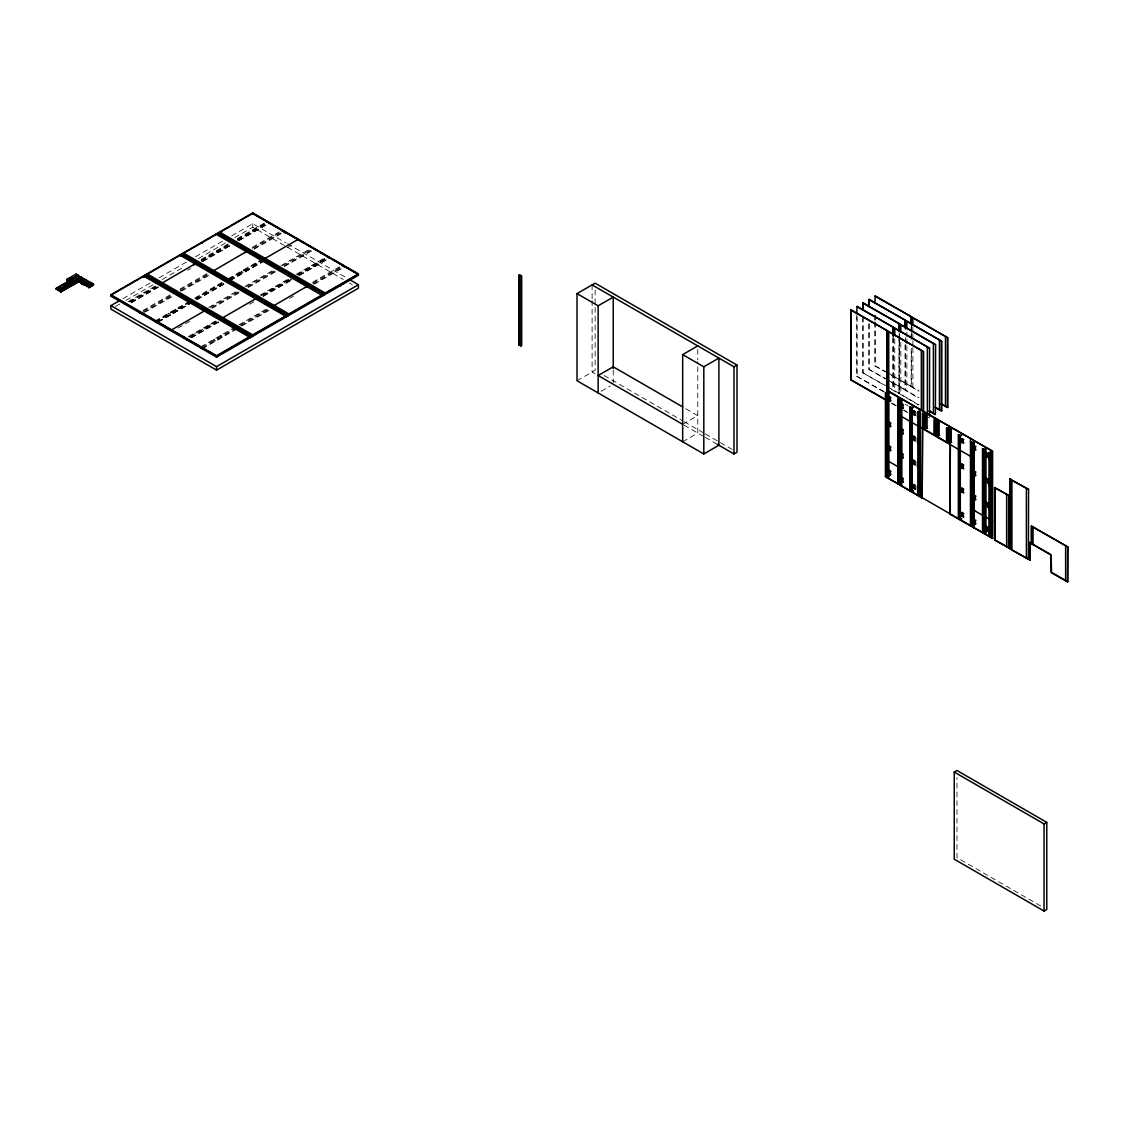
<?xml version="1.0" encoding="UTF-8"?>
<svg xmlns="http://www.w3.org/2000/svg" width="1124" height="1124" viewBox="0 0 1124 1124"><rect width="100%" height="100%" fill="white"/><g stroke="black" fill="none" stroke-linecap="round" stroke-linejoin="round"><path stroke-width="0.75" stroke-dasharray="5 3.75" d="M122.966 298.661L151.642 282.096M159.186 277.74L186.359 262.061M195.407 256.834L222.58 241.14M231.628 235.914L252.76 223.718L285.974 242.882M115.407 306.501L119.945 303.887M125.972 300.403L153.145 284.723M162.207 279.483L184.842 266.416M198.428 258.576L225.601 242.882M234.649 237.656L252.76 227.203L285.974 246.367M127.981 301.71L155.702 285.777M201.112 259.489L228.074 243.992M237.29 238.597L264.014 223.24M129.443 301.808L155.702 286.648M201.112 260.431L228.074 244.863M237.29 239.538L265.503 223.255M129.597 301.892L155.815 286.718M201.252 260.529L229.689 244.077M237.445 239.637L265.615 223.325M131.227 301.935L157.472 286.775M201.393 261.428L228.355 245.861M237.585 240.522L265.798 224.238M131.101 302.763L158.779 286.746M202.77 261.4L229.703 245.805M238.948 240.508L265.643 225.053M131.227 302.806L158.934 286.873M187.61 270.252L190.63 268.58M202.882 261.428L229.844 245.931M239.075 240.536L265.798 225.179M143.085 310.421L170.792 294.502M179.981 289.121L206.942 273.624M252.38 247.322L279.117 231.951M143.085 311.362L172.365 294.628M179.981 290.062L208.558 273.708M252.38 248.263L279.23 232.893M143.408 312.332L172.576 295.486M180.262 291.046L208.685 274.635M254.165 248.376L280.888 232.949M144.743 312.317L172.576 296.427M181.638 291.018L208.713 275.563M254.052 249.219L282.377 233.033M155.267 320.818L188.804 301.527M195.07 297.832L222.032 282.335M228.242 278.682L261.246 259.7M155.295 321.745L188.804 302.398M195.07 298.773L223.521 282.349L195.225 298.872M228.27 279.609L261.246 260.571L228.383 279.721M155.407 321.843L188.916 302.511M157.037 321.885L189.183 303.325M196.855 298.9L223.817 283.332M230.013 279.75L263.03 260.698M158.315 321.914L190.434 303.339M196.728 299.743L223.662 284.147M229.9 280.593L262.875 261.513M158.442 321.956L190.574 303.466M196.855 299.771L225.306 283.417M230.013 280.621L263.03 261.639M287.084 247.744L293.027 244.315M208.671 307.414L237.122 291.06M244.892 286.508L273.343 270.139M281.084 265.601L309.297 249.388M210.16 307.498L237.248 292.001M246.381 286.578L273.469 271.081M282.574 265.685L309.423 250.329M211.944 307.611L238.906 292.043M248.165 286.704L275.127 271.137M284.358 265.812L311.081 250.385M177.845 328.067L189.647 321.422M211.818 308.454L240.395 292.128M248.053 287.533L276.63 271.207M284.232 266.641L312.556 250.469M188.368 336.568L216.075 320.635M259.981 295.219L288.447 278.85M296.146 274.34L324.358 258.113M216.075 321.506L188.368 337.509L216.187 321.576M261.485 295.289L288.447 279.721M297.635 274.425L325.848 258.127M261.625 295.387L288.559 279.792M297.79 274.509L325.96 258.197M190.167 337.607L217.859 321.633M263.255 295.415L290.231 279.848M297.93 275.394L326.143 259.11M191.473 337.622L219.166 321.605M263.142 296.258L291.566 279.806M299.293 275.38L325.988 259.925M191.6 337.664L219.306 321.731M249.486 304.239L253.996 301.71M263.255 296.286L291.72 279.932M299.42 275.408L326.143 260.051M200.536 346.965L234.073 327.674M238.85 324.85L267.315 308.482M312.753 282.18L339.49 266.81M201.941 347.105L234.199 328.644M240.353 324.92L267.428 309.423M312.753 283.122L341.092 266.894M202.32 348.033L235.857 328.658M240.634 325.904L269.1 309.479M313.062 284.091L341.26 267.807M202.208 348.862L235.857 329.599M242.011 325.876L269.1 310.421M289.669 298.324L293.519 296.104M314.425 284.077L341.26 268.748M577.019 380.755L595.13 370.302L595.13 290.132M601.157 391.222L610.22 385.982M682.675 424.324L697.765 415.613L684.179 407.773M682.675 441.76L697.765 433.049L697.765 361.591M856.755 315.268L856.755 376.273L884.279 391.742M862.782 317.01L862.782 372.789L885.782 385.644M868.824 323.979L868.824 369.304L885.782 378.676M874.865 322.237L874.865 365.82L885.782 371.707M918.589 405.005L899.186 393.597L899.369 341.204M891.458 382.371L905.41 390M891.458 375.402L911.438 386.516L911.438 348.173M929.548 417.889L927.37 417.046M887.3 372.578L918.982 390.871M874.865 365.82L885.431 371.918M911.255 386.614L918.814 391.194M887.3 379.547L918.982 397.84M868.824 369.304L885.431 378.886M905.41 344.689L905.227 390.112L918.701 398.107M887.3 386.516L918.982 404.823M862.782 372.789L885.417 385.855M891.458 389.34L899.003 393.695L899.003 336.188M856.755 376.273L883.914 391.953M905.143 404.219L908.108 405.933M891.824 403.066L896.348 405.694M903.893 410.049L906.913 411.791M891.711 403.432L896.151 405.989M903.556 410.274L908.009 412.831M604.178 375.528L682.675 420.84M684.179 421.711L703.807 433.049M705.31 433.92L718.896 441.76M720.4 442.631L735.503 451.342M595.13 373.786L592.109 372.044L592.109 300.586M684.179 425.195L703.807 436.534M705.31 437.405L718.896 445.244M287.477 243.753L346.347 277.74M287.477 247.252L343.326 279.483M349.367 282.967L352.388 284.723M290.02 278.78L291.945 279.904M246.507 269.086L246.507 268.144L248.165 270.013M244.161 270.603L244.006 269.577L245.678 271.474M241.674 272.05L241.52 271.024L243.177 272.921M175.555 310.21L175.414 309.184L177.072 311.081M220.697 336.273L220.697 335.331L222.355 337.228M173.799 313.076L172.042 311.207M217.452 338.282L217.297 337.284L219.11 339.279L219.082 338.352M170.427 315.099L168.614 313.104L168.769 314.102M215.555 341.148L213.897 339.251L214.052 340.249M1040.782 906.042L956.974 857.64L956.974 777.471M912.885 326.775L912.885 332.002M912.885 333.744L912.885 338.97M912.885 340.713L912.885 345.939M912.885 347.681L912.885 387.766M911.438 325.51L911.438 330.751M911.438 332.493L911.438 337.72M911.255 325.623L911.086 341.415M911.255 348.271L911.086 386.726M906.857 332.002L906.857 337.228M906.857 338.97L906.857 344.197M906.857 345.939L906.857 391.25M905.41 337.72L905.41 342.946M905.045 344.899L905.045 390.211M900.816 342.455L900.816 394.749M899.369 334.235L899.369 339.462M899.186 332.592L899.186 337.818M899.186 339.56L899.186 393.597M894.774 338.97L894.774 391.25M893.327 337.72L893.327 390M893.144 337.818L893.144 390.112M892.962 337.931L892.962 390.211M875.231 315.057L875.231 320.298M875.231 322.04L875.231 365.609M874.865 315.268L874.865 320.495M869.189 323.782L869.189 369.094M863.148 316.799L863.148 372.578M857.106 316.799L857.106 376.062M697.765 349.381L697.765 359.849M613.24 370.302L613.24 382.497M592.109 284.906L592.109 298.844M252.76 223.718L252.76 227.203"/><path stroke-width="1.5" d="M147.103 273.863L110.883 294.783L110.883 296.146L216.567 357.095L358.416 275.225L358.416 273.933L252.76 212.942L147.103 273.863L252.76 334.868L358.416 273.933M252.76 334.868L216.539 355.788L110.883 294.783M71.655 277.656L66.976 280.213L66.976 279.272L76.067 274.101M66.976 280.213L71.529 277.586M77.697 275.914L77.851 275.099L68.761 280.34L68.761 281.211M80.352 276.546L57.858 290.259L80.352 277.488L78.54 275.492L56.2 288.39L56.355 289.416M78.568 275.549L56.228 288.447L57.984 290.329M56.2 289.332L60.696 286.732M63.646 285.032L72.737 279.932M59.207 291.074L59.052 290.034L81.392 277.136L83.204 279.131L60.71 291.903L83.879 278.64M59.08 290.09L81.42 277.192L81.546 278.176L81.392 277.136M63.52 288.404L66.653 286.732M69.477 284.962L78.441 279.792M60.836 291.102L83.204 278.19M81.111 282.264L85.663 279.637C86.323 281.042 80.071 284.653 81.139 282.25L79.326 281.197L79.326 282.138M80.984 283.093L86.52 280.087L88.178 281.983M81.574 283.894L81.546 282.967L86.548 280.143M81.546 283.908L86.548 281.014M83.316 284.021L88.332 281.14M89.119 281.618L83.345 284.948L81.546 282.967M87.602 283.36L84.553 285.131L84.553 284.189L86.365 285.229L90.889 282.616L90.749 283.473M86.365 285.229L86.365 286.17L91.69 283.065L93.503 284.119L93.503 285.06L88.936 287.618M87.194 286.606L87.152 285.679L91.718 283.122L91.718 283.993L91.69 283.065M88.936 286.746L93.503 284.119M88.824 287.589L93.348 284.976M110.883 296.146L111.796 295.752M143.493 277.459L148.017 274.804M181.217 255.64L184.238 253.898M217.452 234.761L220.459 232.977M349.367 279.483L358.416 284.723L358.416 288.208L216.539 370.119L110.883 309.114L110.883 305.63L119.945 300.403M193.595 264.871L196.616 262.918L160.395 284.049M165.088 287.702L165.987 288.18M166.872 286.676L167.771 287.154M201.308 266.781L202.222 267.273M237.529 245.875L238.443 246.353M244.92 252.675L247.94 250.722L211.705 271.853M285.06 233.019L285.974 232.457L285.974 233.399M185.91 299.729L186.823 300.206M187.694 298.689L188.607 299.181M222.173 278.794L223.044 279.3M258.365 257.902L259.265 258.38M265.952 257.958L263.03 259.644L298.043 239.426M165.228 326.578L165.228 327.52L166.127 326.958L161.603 324.372M168.277 329.206L169.148 328.7L168.235 329.262L168.235 328.32M207.687 312.261L208.53 312.781M209.429 311.25L210.3 311.755M243.88 291.355L244.779 291.847M280.101 270.448L281 270.926M225.896 322.911L227.708 321.871M262.117 302.005L263.929 300.951M298.352 281.084L300.164 280.045M228.509 324.274L229.38 324.78M230.265 323.276L231.137 323.782M264.702 303.382L265.615 303.873M300.965 282.447L301.808 282.981M228.917 324.653L230.729 323.614M265.138 303.747L266.95 302.693M301.373 282.827L303.185 281.787M231.937 326.396L233.75 325.356M268.158 305.489L269.971 304.435M304.379 284.569L306.192 283.529M305.292 287.533L308.313 285.58L272.092 306.697M248.84 336.512L251.86 334.769L252.76 336.231L251.86 335.669L251.706 336.835M285.06 315.591L288.081 313.849M321.295 294.685L324.316 292.928M217.452 355.718L216.511 357.095M286.297 315.956L286.297 316.827L288.053 314.945L288.081 315.83M357.516 274.846L358.387 274.34L216.511 356.224L110.883 295.205L252.802 213.335L356.912 273.413M110.883 305.63L216.539 366.635L358.416 284.723M519.049 275.197L521.677 275.773L521.677 345.49L520.862 345.953L519.049 344.913L519.049 275.197L519.892 274.748M682.675 441.76L682.675 354.608L703.807 366.817L718.896 358.106L718.896 445.244L703.807 453.956L577.019 380.755L577.019 293.617L595.13 283.164L737.007 365.075L737.007 452.213L733.986 453.956L717.379 444.373M519.049 344.913L519.892 344.464M577.019 293.617L598.151 305.812L613.24 297.101L613.24 368.56M682.675 354.608L697.765 345.897M592.109 284.906L733.986 366.817L737.007 365.075M886.934 400.664L850.713 379.757L851.079 309.831L923.521 351.657L923.521 412.663M856.755 313.526L857.106 306.346L929.548 348.173L929.548 416.147M862.782 310.041L863.148 302.862L935.589 344.689L935.407 414.503L928.972 410.991M868.824 306.557L869.189 299.377L941.631 341.204L941.631 410.92L934.999 407.506M874.865 303.073L875.231 295.893L947.673 337.72L947.673 407.436L941.041 404.022M850.713 310.041L887.286 330.737L887.286 390M856.755 306.557L893.327 327.253L893.327 335.978M862.782 303.073L899.369 323.768L899.369 330.751M868.824 299.588L905.41 320.284L905.41 328.995M850.713 379.757L885.782 399.582M887.117 393.597L887.117 330.849L923.521 351.657M929.548 348.173L893.144 327.365L893.144 336.076M935.589 344.689L899.186 323.881L899.186 330.849M905.227 320.396L941.631 341.204M911.086 323.979L911.255 316.912L947.673 337.72M886.569 393.906L886.934 390.211L992.59 451.216L992.59 538.354L949.963 514.16L950.328 444.233L949.963 514.16M992.59 538.354L885.417 476.478L885.417 392.824L887.384 393.428M886.934 393.695L888.887 393.091L888.887 425.856L890.854 426.46M885.417 392.824L887.384 393.962L888.887 393.091M889.351 396.491L887.384 397.095L889.351 396.491L889.351 399.975L887.384 400.58L889.351 399.975M888.887 396.744L890.854 397.362M888.887 400.228L890.854 400.847M899.917 400.664L897.95 400.06L899.917 401.198L901.42 400.327L901.42 433.091L903.387 433.695M901.884 403.727L899.917 404.331L901.884 403.727L901.884 407.211L899.917 407.815M901.42 403.98L903.387 404.598M901.42 407.464L903.387 408.082M911.986 491.3L910.033 490.696L910.033 407.029L911.986 407.647M913.053 407.029L911.536 407.9L911.536 491.567L913.053 490.696M885.867 423.06L887.384 423.931M910.033 407.029L911.986 408.167L913.503 407.295M889.351 422.104L887.384 422.708L889.351 422.104L889.351 425.589L887.384 426.207L889.351 425.589M888.887 422.371L890.854 422.975M913.952 410.696L911.986 411.3L913.952 410.696L913.952 414.18L911.986 414.784L913.952 414.18M915.456 415.051L913.503 414.433L913.503 410.948L915.456 411.567M919.572 494.462L918.069 495.333L918.069 411.665L919.572 410.794M920.022 411.061L918.519 411.932L918.519 495.586L920.022 494.715M917.606 416.287L917.606 412.803M920.022 412.803L920.022 496.457L920.022 412.803L918.069 411.665M919.572 417.426L917.606 418.03L917.606 414.545L919.123 413.674M919.572 413.941L917.606 414.545M926.021 427.415L924.813 428.118L922.397 426.727L922.397 413.829L924.364 414.433M917.606 418.03L919.123 417.159M925.122 413.997L923.914 414.7L923.914 427.598L925.122 426.895M925.572 414.264L924.364 414.953L924.364 427.851L925.572 427.162M898.413 430.295L899.917 431.166M922.397 413.829L924.813 415.22L926.021 414.517M901.42 429.607L903.387 430.211L901.42 429.073L899.917 429.944L901.884 429.34L901.884 432.824L899.917 433.442M927.539 428.286L925.572 427.682L925.572 414.784L927.539 415.388M925.572 417.749L924.364 418.451L926.021 418.016M935.407 414.503L929.548 410.92M925.572 423.678L924.364 424.366L926.021 423.931M922.397 426.727L924.364 427.331M888.887 446.425L890.854 447.029L888.887 445.891L887.384 446.762L889.351 446.158L889.351 449.642L887.384 450.246L889.351 449.642M938.104 434.398L936.896 435.086L934.48 433.695L934.48 420.798L936.433 421.402M936.433 421.936L937.641 421.233M910.482 437.264L911.986 438.149M934.48 420.798L936.896 422.188L938.104 421.5L935.983 421.669L935.983 434.567L937.191 433.864M913.952 436.309L911.986 436.927L913.952 436.309L913.952 439.793L911.986 440.411M888.887 449.909L890.854 450.513M939.608 435.269L937.641 434.651L937.641 421.753L939.608 422.371M915.456 440.664L913.503 440.06L913.503 436.576L915.456 437.18M937.641 424.717L936.433 425.42L938.104 424.984M917.606 441.915L917.606 438.43L919.123 439.301L917.606 440.172L917.606 443.657L919.572 443.039M919.572 439.554L917.606 440.172M936.896 431.602C939.214 429.213 934.62 432.67 936.896 435.086M918.968 442.168L920.472 443.039M934.48 433.695L936.433 434.3M901.884 453.394L899.917 453.998L901.884 453.394L901.884 456.878L899.917 457.482L901.884 456.878M949.26 440.847L948.066 441.535L948.066 428.637L949.26 427.949L950.173 428.469L950.173 441.367L948.965 442.055L946.549 440.664L946.549 427.766L948.516 428.385M936.433 434.833L937.641 434.131M901.42 453.66L903.387 454.265M949.724 428.202L948.516 428.904L948.516 441.802L950.173 441.367M946.549 427.766L948.965 429.157L950.173 428.469M951.677 442.238L949.724 441.62L949.724 428.722L951.677 429.34M901.42 457.145L903.387 457.749M948.516 432.389L949.724 431.686M889.351 470.38L887.384 470.998L889.351 470.38L889.351 473.864L887.384 474.483L889.351 473.864M887.384 393.962L887.384 477.616L888.887 476.745L888.887 470.647L890.854 471.251M948.965 438.571C951.283 436.182 946.689 439.639 948.965 442.055M946.549 440.664L948.516 441.282M885.417 476.478L887.384 477.096M913.503 460.109L911.986 460.981L913.952 460.362L913.952 463.847L911.986 464.465L913.952 463.847M960.303 519.19L958.351 518.586L958.351 434.932L960.303 435.536M888.887 474.131L890.854 474.735M915.456 464.718L913.503 464.114L913.503 460.629L915.456 461.233M961.371 434.932L959.854 435.803L959.854 519.457L961.371 518.586M958.351 434.932L960.303 436.056L961.821 435.185M917.606 465.954L917.606 462.47M919.572 467.092L917.606 467.71L917.606 464.212L919.123 463.341M962.27 438.585L960.303 439.203L962.27 438.585L962.27 442.069L960.303 442.687M919.572 463.608L917.606 464.212M963.774 442.94L961.821 442.336L961.821 438.852L963.774 439.456M917.606 467.71L919.123 466.839M901.884 477.616L899.917 478.234L901.884 477.616L901.884 481.1L899.917 481.718M901.42 477.883L903.387 478.487M886.569 390.421L972.667 439.709M897.95 483.713L899.917 484.332M901.42 433.442L901.42 481.367L903.387 481.971M972.386 442.505L970.419 441.901L972.386 443.039L973.89 442.168L973.89 474.932L975.857 475.536M888.887 476.745L886.569 477.559L900.212 485.02M973.89 445.301L972.386 446.172L974.339 445.554M973.89 445.821L975.857 446.425M973.89 448.785L972.386 449.656L974.339 449.052M913.952 484.584L911.986 485.203L913.952 484.584L913.952 488.069L911.986 488.687M973.89 449.305L975.857 449.923M915.456 488.954L913.503 488.336L913.503 484.851L915.456 485.456M984.455 533.141L982.502 532.523L982.502 448.869L984.455 449.488M917.606 490.19L917.606 486.706L919.123 487.577L917.606 488.448L917.606 491.933L919.572 491.314M985.509 448.869L984.006 449.741L984.006 533.394L985.973 532.79L985.973 506.643M913.503 490.949L911.986 491.82L911.986 408.167M982.502 448.869L984.455 450.007L985.973 449.136L985.973 481.901L987.926 482.505M919.572 487.83L917.606 488.448M958.8 465.167L960.303 466.038M962.27 464.212L960.303 464.816L962.27 464.212L962.27 467.696L960.303 468.301L962.27 467.696M963.774 468.567L961.821 467.949L961.821 464.465L963.774 465.083M984.905 453.408L986.422 452.536L984.455 453.141L984.455 456.625L986.422 456.021L984.905 456.892M985.973 452.789L987.926 453.408M990.623 535.474L989.12 536.345L989.12 452.691L990.623 451.82M991.073 452.087L989.57 452.958L989.57 536.612L991.073 535.741M972.485 439.807L992.59 451.216M989.724 458.437L988.207 457.566L988.656 453.829M991.073 453.829L991.073 537.483L991.073 453.829L989.12 452.691M989.12 459.309L988.656 455.571L990.174 454.7M985.973 456.274L987.926 456.892M988.656 459.056L990.174 458.185M922.186 498.129L922.551 428.202L922.186 498.129L900.029 485.132M970.869 472.136L972.386 473.007M973.89 470.914L972.386 471.785L974.339 471.181M973.89 471.448L975.857 472.052M973.89 474.398L972.386 475.269L974.339 474.665M962.27 488.266L960.303 488.87L962.27 488.266L962.27 491.75L960.303 492.354L962.27 491.75M963.774 492.621L961.821 492.003L961.821 488.519L963.774 489.137M982.952 479.105L984.455 479.976M984.905 479.021L986.422 478.15L984.455 478.768L984.455 482.252L986.422 481.634L984.905 482.505M985.973 478.417L987.926 479.021M989.724 484.065L988.207 483.194L988.656 479.442M989.12 484.936L988.656 481.184L990.174 480.313M990.019 483.194L991.523 484.065M988.656 484.669L990.174 483.798M973.89 494.967L972.386 495.839L974.339 495.234M973.89 495.487L975.857 496.106M973.89 498.452L972.386 499.323L974.339 498.719M994.571 487.633L1008.818 495.445L1008.635 547.824L994.571 539.913L994.571 487.633L1008.818 495.445M1009.745 478.964L1010.715 479.105L1010.35 549.032L1009.745 478.964L1010.715 479.105M973.89 498.986L975.857 499.59M1011.909 480.215L1028.572 489.418L1028.39 559.232L1011.909 549.931L1011.909 480.215L1028.572 489.418M962.27 512.488L960.303 513.092L962.27 512.488L962.27 515.972L960.303 516.576L962.27 515.972M963.774 516.843L961.821 516.239L961.821 512.741L963.774 513.359M984.905 503.074L986.422 502.203L984.455 502.807L984.455 506.306L986.422 505.688L984.905 506.559M985.973 502.47L987.926 503.074M961.821 518.852L960.303 519.724L960.303 436.056M989.724 508.118L988.207 507.247L988.656 503.496M989.12 508.989L988.656 505.238L990.174 504.367M985.973 482.252L985.973 505.955L987.926 506.559M988.656 508.722L990.174 507.851M973.89 519.19L972.386 520.061L974.339 519.457M973.89 519.724L975.857 520.328M973.89 522.688L972.386 523.559L974.339 522.941M970.419 525.554L972.386 526.173M973.89 475.269L973.89 523.208L975.857 523.812M992.59 520.932L972.485 509.523M984.905 527.297L986.422 526.425L984.455 527.044L984.455 530.528L986.422 529.91L984.905 530.781M985.973 526.692L987.926 527.297M989.724 532.34L988.207 531.469L988.656 527.718M989.12 533.212L988.656 529.46L990.174 528.589M985.973 530.177L987.926 530.781M985.973 532.79L984.455 533.661L984.455 450.007M988.656 532.945L990.174 532.073M994.571 539.913L1008.818 547.725M1031.396 526.116L1067.8 546.924L1067.617 581.881L1051.137 572.58L1051.137 555.144L1031.396 543.538L1031.396 526.116L1067.8 546.924M1009.745 548.681L1010.715 548.821M1011.909 549.931L1028.39 559.232M1029.331 542.555L1030.301 542.695L1029.935 560.342L1029.331 542.555L1030.301 542.695M1031.396 543.538L1050.069 554.118M1029.331 559.991L1030.301 560.131M1051.137 555.144L1051.502 572.369L1067.8 581.782M954.248 772.076L956.974 770.502L1046.767 822.346L1046.767 909.499L1044.055 911.058L954.248 859.214L954.248 772.076L1044.055 823.92L1046.767 822.346M901.659 416.568L970.476 456.302M874.865 296.104L911.438 316.799L911.438 323.768M941.631 403.952L947.673 407.436M935.589 407.436L941.631 410.92M901.42 400.327L899.467 400.931L899.467 484.584L901.42 483.98L899.917 484.851L900.212 397.882L900.212 401.366M973.89 442.168L971.937 442.772L971.937 526.425L973.89 525.821L972.386 526.692L972.386 443.039M918.968 411.665L920.472 412.536M990.019 452.691L991.523 453.562M917.156 413.07L918.659 413.941M988.207 454.082L989.724 454.953M921.343 427.513L950.019 444.064M917.156 438.683L918.659 439.554M988.207 479.709L989.724 480.58M917.156 462.737L918.659 463.608M988.207 503.763L989.724 504.634M972.667 509.425L975.506 511.069M888.002 460.966L898.034 466.755M917.156 486.959L918.659 487.83M988.207 527.985L989.724 528.856M918.968 495.333L920.472 496.204M990.019 536.345L991.523 537.216M682.675 406.902L613.24 366.817L598.151 375.528L682.675 424.324M252.155 213.223L357.811 274.228M344.084 266.95L344.239 266.093M357.516 274.663L358.416 275.225M340.277 285.637L339.406 285.131L340.305 285.679L340.305 284.737M219.559 232.036L325.215 293.041M311.938 288.924L314.987 290.68M215.934 234.129L321.59 295.134M201.449 242.91L202.348 243.472M183.338 252.956L288.994 313.947M288.081 314.889L182.397 253.954L182.425 254.839M272.682 308.102L275.703 309.845M179.7 255.05L285.356 316.055M153.454 281.084L156.503 282.841M200.241 308.102L204.765 310.716M143.479 275.97L249.135 336.961M77.851 275.099L76.039 274.045L76.039 274.987M85.663 279.637L83.85 278.583L83.85 279.525M90.889 282.616L89.077 281.562L89.232 282.602M148.017 316.504L152.541 319.146M155.562 320.86L158.582 322.63M176.693 333.097L179.714 334.84M182.734 336.54L185.755 338.324M196.321 344.38L199.327 346.164M209.893 352.233L217.452 356.589M87.152 285.679L88.965 287.674M66.976 279.272L68.634 281.14M59.052 290.034L60.865 292.029M1067.617 547.023L1067.617 581.881M1065.622 546.081L1065.622 580.939M1044.055 823.92L1044.055 911.058M1033.026 527.268L1033.026 544.69M1031.579 526.004L1031.579 543.44M1029.935 542.906L1029.935 560.342M1029.696 542.344L1029.696 559.78M1026.395 488.575L1026.395 558.291M1010.35 479.316L1010.35 549.032M1010.111 478.754L1010.111 548.47M1008.635 495.543L1008.635 547.824M1006.64 494.602L1006.64 546.882M994.937 487.423L994.937 539.703M992.225 451.412L992.225 538.565M987.476 453.66L987.476 457.145M987.476 479.288L987.476 482.772M987.476 503.341L987.476 506.826M987.476 527.563L987.476 531.048M975.407 446.692L975.407 450.176M975.407 472.319L975.407 475.803M975.407 496.358L975.407 499.857M975.407 520.595L975.407 524.079M974.115 440.959L974.115 528.111M972.836 446.425L972.836 449.923M972.836 472.052L972.836 475.536M972.836 496.106L972.836 499.59M972.836 520.328L972.836 523.812M970.476 438.866L970.476 526.018M963.324 439.723L963.324 443.207M963.324 465.336L963.324 468.82M963.324 489.39L963.324 492.874M963.324 513.626L963.324 517.11M960.767 439.456L960.767 442.94M960.767 465.083L960.767 468.567M960.767 489.137L960.767 492.621M960.767 513.359L960.767 516.843M958.8 434.665L958.8 518.319M951.227 429.593L951.227 442.491M948.965 429.157L948.965 432.656M947.49 337.818L947.49 407.534M945.481 336.877L945.481 406.593M941.448 341.303L941.448 411.019M939.453 340.361L939.453 410.077M939.158 422.624L939.158 435.522M937.88 420.053L937.88 437.475M936.896 422.188L936.896 425.673M936.25 422.385L936.433 418.788L936.25 436.323L936.25 432.838M934.255 417.959L934.255 435.381M933.412 343.846L933.412 413.562M927.37 347.33L927.37 413.562M927.075 415.655L927.075 428.553M924.813 415.22L924.813 418.704M924.813 424.633L924.813 428.118M923.338 351.756L923.338 412.761M922.846 413.562L922.846 426.46M921.343 350.814L921.343 410.077M915.006 411.82L915.006 415.304M915.006 437.447L915.006 440.931M915.006 461.5L915.006 464.985M915.006 485.723L915.006 489.207M912.885 318.05L912.885 325.033M912.449 411.567L912.449 415.051M912.449 437.18L912.449 440.664M912.449 461.233L912.449 464.718M912.449 485.456L912.449 488.954M910.482 406.776L910.482 490.429M906.857 321.548L906.857 328.517M905.045 320.495L905.045 327.463M902.937 404.851L902.937 408.335M902.937 430.478L902.937 433.962M902.937 454.532L902.937 458.016M902.937 478.754L902.937 482.238M901.659 399.132L901.659 486.285M900.816 325.033L900.816 332.002M900.366 404.598L900.366 408.082M900.366 430.211L900.366 433.695M900.366 454.265L900.366 457.749M900.366 478.487L900.366 481.971M899.003 323.979L899.003 330.948M898.413 399.793L898.413 483.461M898.034 397.039L898.034 484.177M894.774 328.517L894.774 335.486M892.962 327.463L892.962 334.432M890.405 397.615L890.405 401.099M890.405 423.242L890.405 426.727M890.405 447.296L890.405 450.78M890.405 471.518L890.405 475.002M888.887 426.207L888.887 469.776M888.747 332.002L888.747 393.007M887.834 397.362L887.834 400.847M887.834 422.975L887.834 426.46M887.834 447.029L887.834 450.513M887.834 471.251L887.834 474.735M886.934 330.948L886.934 477.349M885.867 392.557L885.867 476.225M869.189 299.377L869.189 306.346M863.148 302.862L863.148 309.831M851.079 309.831L851.079 379.547M733.986 366.817L733.986 453.956M703.807 366.817L703.807 453.956M598.151 305.812L598.151 392.964M520.862 276.209L520.862 345.953M519.105 275.197L519.105 344.913M343.326 282.995L343.326 283.936M342.427 265.053L342.427 265.995M329.107 257.396L329.107 258.337M327.295 256.356L327.295 257.298M324.316 294.924L324.316 293.982L218.66 232.977L324.274 294.038L322.504 295.963M323.403 294.291L217.747 233.511M283.852 231.235L283.852 232.176M282.054 230.195L282.054 231.137M266.95 221.484L266.95 222.426M256.989 297.986L220.768 318.907M255.78 333.547L255.78 334.488M252.76 212.942L252.76 214.234M250.048 337.79L251.832 335.865L146.176 274.86L146.05 275.844M216.539 355.788L216.539 357.137M216.539 366.635L216.539 370.119M205.678 310.196L171.255 330.063M202.348 348.004L202.348 348.946M200.536 346.965L200.536 347.906M185.446 338.254L185.6 339.279M180.613 254.937L180.613 255.879M172.169 330.582L172.169 331.524M170.356 329.529L170.356 330.47M165.256 326.592L165.256 327.463M157.065 321.871L157.065 322.813M155.267 320.818L155.267 321.759M141.975 313.146L141.975 314.088M140.317 313.132L140.191 312.163L140.163 313.048M126.886 304.435L126.886 305.377M125.073 303.396L125.073 304.337M110.911 295.219L110.911 296.132M287.182 315.212L181.526 254.207L287.182 315.212M250.961 336.118L145.305 275.127L250.961 336.118M268.762 223.465L268.762 222.524L268.734 223.409M187.258 340.235L187.258 339.293L187.23 340.179M144.42 276.743L144.42 275.872L144.392 276.799"/></g></svg>
